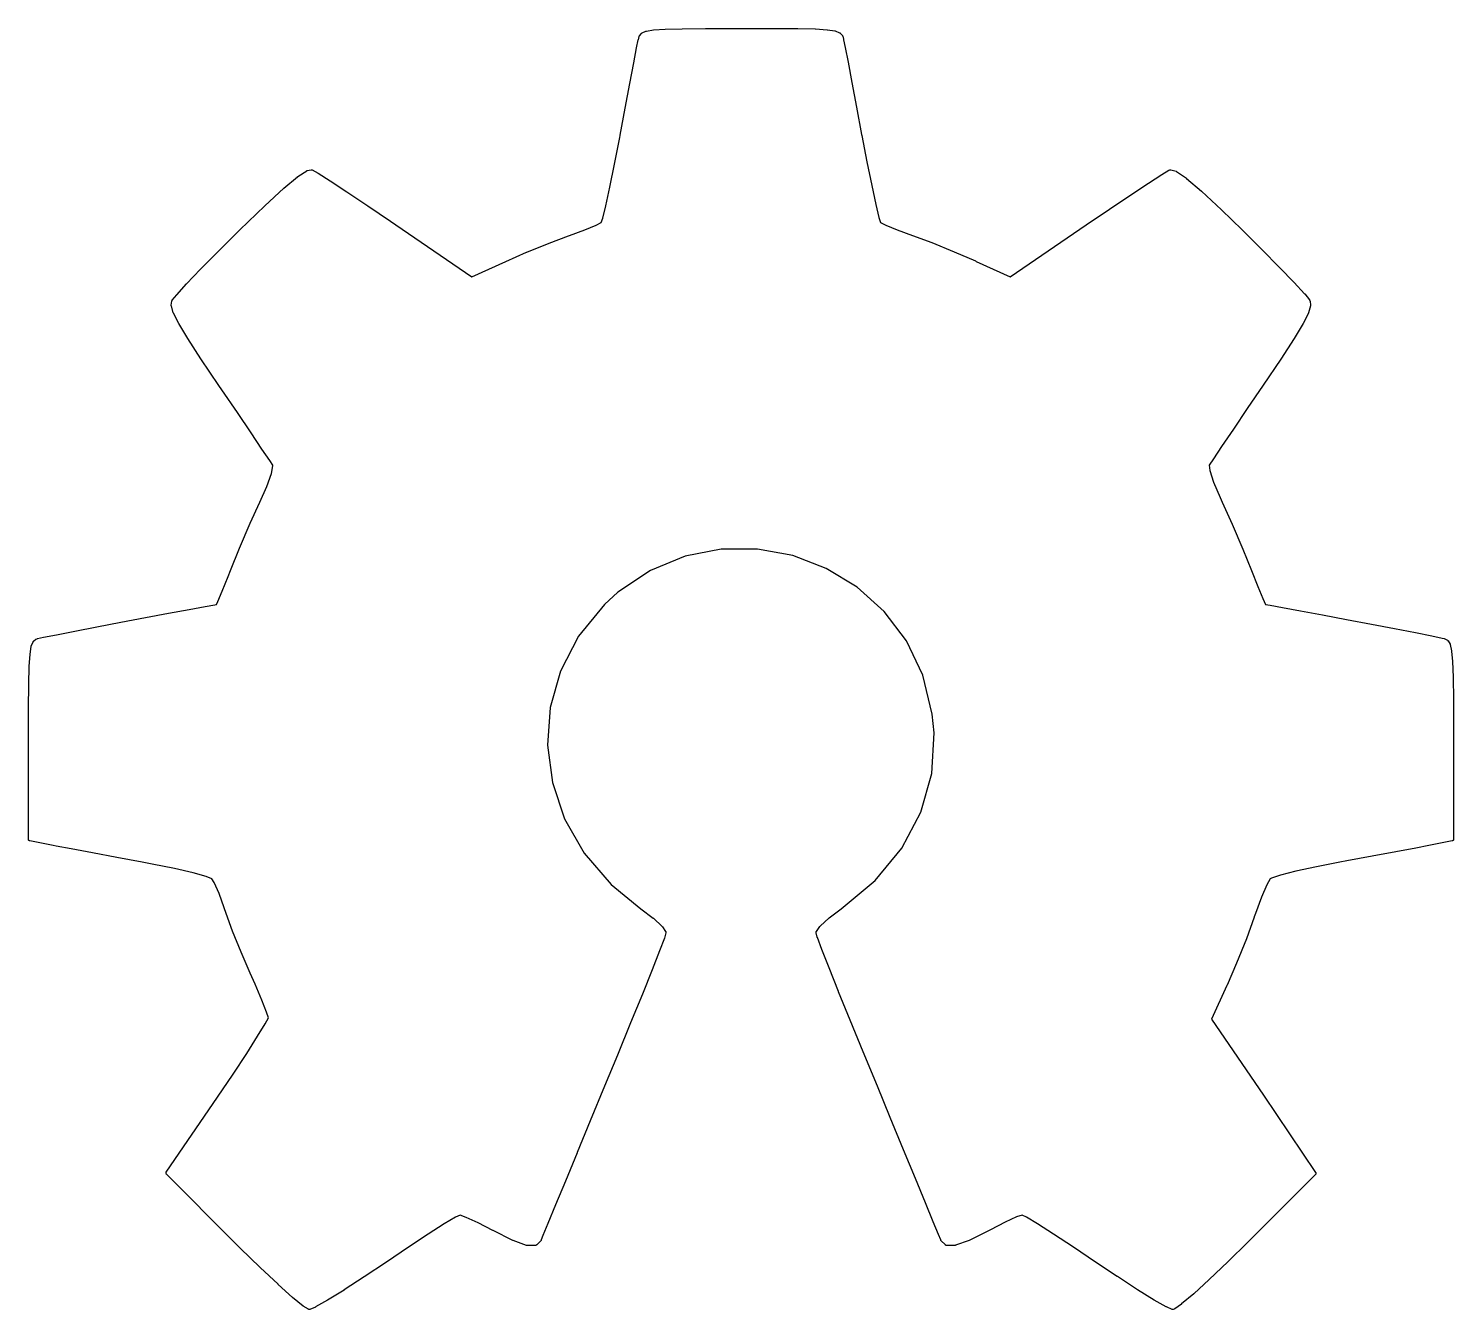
# Model space of a CAD drawing. Extents: x 122.7 to 185.3, y -119.4 to -70.3.
# Drawn here: x 162.548 to 167.144, y -96.873 to -92.741 of the extents above; entities that cross this region are included whole.
import ezdxf

# ---------------------------------------------------------------- set-up
doc = ezdxf.new("R2010")
doc.units = 0
doc.layers.add('BLACK', color=7, linetype='CONTINUOUS')

msp = doc.modelspace()

# ---------------------------------------------------------------- linework, layer by layer
at = {"layer": 'BLACK', "linetype": 'CONTINUOUS'}
for p, q in [((164.541, -92.7495), (164.564, -92.7456)), ((164.564, -92.7456), (164.601, -92.7431)), ((164.564, -92.7456), (164.564, -92.7456)), ((164.564, -92.7456), (164.564, -92.7456)), ((164.564, -92.7456), (164.564, -92.7456)), ((164.601, -92.7431), (164.656, -92.7419)), ((164.601, -92.7431), (164.601, -92.7431)), ((164.601, -92.7431), (164.601, -92.7431)), ((164.601, -92.7431), (164.601, -92.7431)), ((164.656, -92.7419), (164.732, -92.7414)), ((164.656, -92.7419), (164.656, -92.7419)), ((164.656, -92.7419), (164.656, -92.7419)), ((164.656, -92.7419), (164.656, -92.7419)), ((164.732, -92.7414), (164.833, -92.7413)), ((164.732, -92.7414), (164.732, -92.7414)), ((164.833, -92.7413), (164.846, -92.7413)), ((164.846, -92.7413), (164.95, -92.7413)), ((164.95, -92.7413), (164.95, -92.7413)), ((164.95, -92.7413), (165.028, -92.7418)), ((165.028, -92.7418), (165.029, -92.7418)), ((165.029, -92.7418), (165.029, -92.7418)), ((165.029, -92.7418), (165.085, -92.7429)), ((165.085, -92.7429), (165.085, -92.7429)), ((165.085, -92.7429), (165.086, -92.743)), ((165.086, -92.743), (165.086, -92.7429)), ((165.086, -92.7429), (165.124, -92.7452)), ((165.124, -92.7452), (165.124, -92.7452)), ((165.124, -92.7452), (165.125, -92.7453)), ((165.125, -92.7453), (165.125, -92.7453)), ((165.125, -92.7453), (165.149, -92.749)), ((164.509, -92.8033), (164.514, -92.7783)), ((164.514, -92.7782), (164.515, -92.7778)), ((164.514, -92.7783), (164.514, -92.7782)), ((164.514, -92.7782), (164.514, -92.7782)), ((164.514, -92.7782), (164.514, -92.7782)), ((164.515, -92.7775), (164.518, -92.7669)), ((164.515, -92.7776), (164.515, -92.7775)), ((164.515, -92.7777), (164.515, -92.7776)), ((164.515, -92.7778), (164.515, -92.7777)), ((164.518, -92.7656), (164.519, -92.7653)), ((164.518, -92.7659), (164.518, -92.7656)), ((164.518, -92.766), (164.518, -92.7659)), ((164.518, -92.7661), (164.518, -92.766)), ((164.518, -92.7665), (164.518, -92.7661)), ((164.518, -92.7668), (164.518, -92.7665)), ((164.518, -92.7669), (164.518, -92.7668)), ((164.519, -92.7653), (164.525, -92.7572)), ((164.525, -92.7565), (164.526, -92.7563)), ((164.525, -92.7567), (164.525, -92.7565)), ((164.525, -92.7568), (164.525, -92.7567)), ((164.525, -92.757), (164.525, -92.7568)), ((164.525, -92.7572), (164.525, -92.757)), ((164.525, -92.7572), (164.525, -92.7572)), ((164.526, -92.7558), (164.527, -92.7557)), ((164.526, -92.7559), (164.526, -92.7558)), ((164.526, -92.7561), (164.526, -92.7559)), ((164.526, -92.7562), (164.526, -92.7561)), ((164.526, -92.7563), (164.526, -92.7562)), ((164.527, -92.7557), (164.539, -92.7499)), ((164.539, -92.7499), (164.54, -92.7498)), ((164.539, -92.7499), (164.539, -92.7499)), ((164.54, -92.7497), (164.54, -92.7496)), ((164.54, -92.7496), (164.541, -92.7496)), ((164.54, -92.7498), (164.54, -92.7497)), ((164.54, -92.7498), (164.54, -92.7498)), ((164.541, -92.7496), (164.541, -92.7495)), ((165.149, -92.749), (165.149, -92.749)), ((165.149, -92.749), (165.149, -92.749)), ((165.149, -92.749), (165.149, -92.749)), ((165.149, -92.749), (165.15, -92.7491)), ((165.15, -92.7491), (165.15, -92.7493)), ((165.15, -92.7493), (165.15, -92.7493)), ((165.15, -92.7493), (165.15, -92.7493)), ((165.15, -92.7493), (165.164, -92.7549)), ((165.164, -92.7549), (165.164, -92.7549)), ((165.164, -92.7549), (165.164, -92.755)), ((165.164, -92.755), (165.165, -92.755)), ((165.165, -92.755), (165.165, -92.7552)), ((165.165, -92.7552), (165.165, -92.7554)), ((165.165, -92.7554), (165.165, -92.7555)), ((165.165, -92.7555), (165.165, -92.7556)), ((165.165, -92.7556), (165.166, -92.7558)), ((165.166, -92.7558), (165.166, -92.756)), ((165.166, -92.756), (165.166, -92.7561)), ((165.166, -92.7561), (165.166, -92.7562)), ((165.166, -92.7562), (165.173, -92.764)), ((165.173, -92.764), (165.173, -92.7641)), ((165.173, -92.7641), (165.173, -92.7645)), ((165.173, -92.7645), (165.173, -92.7649)), ((165.173, -92.7649), (165.173, -92.7649)), ((165.173, -92.7649), (165.173, -92.7649)), ((165.173, -92.7649), (165.173, -92.7653)), ((165.173, -92.7653), (165.174, -92.7658)), ((165.174, -92.7658), (165.174, -92.7658)), ((165.174, -92.7658), (165.174, -92.7658)), ((165.174, -92.7658), (165.174, -92.7658)), ((165.174, -92.7658), (165.177, -92.7761)), ((165.177, -92.7761), (165.177, -92.7762)), ((165.177, -92.7762), (165.177, -92.7763)), ((165.177, -92.7763), (165.177, -92.7764)), ((165.177, -92.7764), (165.177, -92.7778)), ((165.177, -92.7778), (165.177, -92.7778)), ((165.177, -92.7778), (165.177, -92.7779)), ((165.177, -92.7779), (165.177, -92.7779)), ((165.177, -92.7779), (165.182, -92.8021)), ((164.5, -92.8517), (164.509, -92.8034)), ((164.509, -92.8034), (164.509, -92.8033)), ((164.509, -92.8033), (164.509, -92.8033)), ((165.182, -92.8021), (165.182, -92.8021)), ((165.182, -92.8021), (165.192, -92.8497)), ((164.487, -92.9183), (164.5, -92.8517)), ((164.5, -92.8517), (164.5, -92.8517)), ((164.5, -92.8517), (164.5, -92.8517)), ((165.192, -92.8497), (165.192, -92.8498)), ((165.192, -92.8498), (165.204, -92.9158)), ((164.472, -92.998), (164.487, -92.9183)), ((164.487, -92.9183), (164.487, -92.9183)), ((165.204, -92.9158), (165.204, -92.9158)), ((165.204, -92.9158), (165.219, -92.9952)), ((164.456, -93.0859), (164.472, -92.9981)), ((164.472, -92.9981), (164.472, -92.998)), ((165.219, -92.9952), (165.219, -92.9952)), ((165.219, -92.9952), (165.219, -92.9952)), ((165.219, -92.9952), (165.235, -93.0829)), ((164.438, -93.1784), (164.455, -93.0931)), ((164.455, -93.0931), (164.456, -93.086)), ((164.455, -93.0931), (164.455, -93.0931)), ((164.456, -93.086), (164.456, -93.0859)), ((164.456, -93.0859), (164.456, -93.0859)), ((165.235, -93.0829), (165.235, -93.0829)), ((165.235, -93.0829), (165.236, -93.086)), ((165.236, -93.086), (165.252, -93.1718)), ((163.417, -93.2189), (163.446, -93.2001)), ((163.446, -93.1996), (163.447, -93.1995)), ((163.446, -93.1997), (163.446, -93.1996)), ((163.446, -93.1999), (163.446, -93.1997)), ((163.446, -93.1997), (163.446, -93.1997)), ((163.446, -93.2001), (163.446, -93.1999)), ((163.446, -93.2001), (163.446, -93.2001)), ((163.447, -93.1994), (163.46, -93.197)), ((163.447, -93.1995), (163.447, -93.1994)), ((163.447, -93.1994), (163.447, -93.1994)), ((163.447, -93.1994), (163.447, -93.1994)), ((163.46, -93.197), (163.46, -93.1969)), ((163.46, -93.1969), (163.461, -93.1969)), ((163.46, -93.197), (163.46, -93.197)), ((163.461, -93.1969), (163.461, -93.1969)), ((163.461, -93.1969), (163.461, -93.1969)), ((163.461, -93.1969), (163.461, -93.1969)), ((163.461, -93.1969), (163.462, -93.1969)), ((163.462, -93.1969), (163.462, -93.197)), ((163.462, -93.197), (163.462, -93.197)), ((163.462, -93.197), (163.462, -93.1971)), ((163.462, -93.1971), (163.463, -93.1971)), ((163.463, -93.1971), (163.463, -93.1972)), ((163.463, -93.1972), (163.463, -93.1973)), ((163.463, -93.1973), (163.463, -93.1974)), ((163.463, -93.1974), (163.463, -93.1975)), ((163.463, -93.1975), (163.482, -93.2081)), ((164.423, -93.2532), (164.438, -93.1784)), ((165.252, -93.1718), (165.268, -93.2477)), ((166.203, -93.2125), (166.226, -93.1986)), ((166.226, -93.1986), (166.227, -93.1985)), ((166.226, -93.1986), (166.226, -93.1986)), ((166.227, -93.1984), (166.229, -93.1974)), ((166.227, -93.1985), (166.227, -93.1984)), ((166.229, -93.1972), (166.229, -93.1971)), ((166.229, -93.1971), (166.23, -93.1971)), ((166.229, -93.1973), (166.229, -93.1972)), ((166.229, -93.1974), (166.229, -93.1973)), ((166.23, -93.197), (166.23, -93.1969)), ((166.23, -93.1969), (166.231, -93.1969)), ((166.23, -93.1971), (166.23, -93.197)), ((166.23, -93.197), (166.23, -93.197)), ((166.231, -93.1969), (166.231, -93.1969)), ((166.231, -93.1969), (166.231, -93.1969)), ((166.231, -93.1969), (166.231, -93.1969)), ((166.231, -93.1969), (166.232, -93.1969)), ((166.232, -93.1969), (166.232, -93.197)), ((166.232, -93.197), (166.232, -93.197)), ((166.232, -93.197), (166.232, -93.1971)), ((166.232, -93.1971), (166.249, -93.2017)), ((166.249, -93.2017), (166.249, -93.2017)), ((166.249, -93.2017), (166.25, -93.2018)), ((166.25, -93.2018), (166.25, -93.2019)), ((166.25, -93.2019), (166.25, -93.202)), ((166.25, -93.202), (166.25, -93.202)), ((166.25, -93.202), (166.251, -93.2022)), ((166.251, -93.2022), (166.251, -93.2024)), ((166.251, -93.2024), (166.283, -93.2246)), ((163.372, -93.2565), (163.416, -93.2193)), ((163.416, -93.2191), (163.417, -93.2189)), ((163.416, -93.2192), (163.416, -93.2191)), ((163.416, -93.2193), (163.416, -93.2192)), ((163.482, -93.2081), (163.482, -93.2082)), ((163.482, -93.2082), (163.482, -93.2082)), ((163.482, -93.2082), (163.482, -93.2083)), ((163.482, -93.2083), (163.521, -93.2327)), ((163.521, -93.2327), (163.521, -93.2327)), ((163.521, -93.2327), (163.521, -93.2327)), ((163.521, -93.2327), (163.521, -93.2327)), ((163.521, -93.2327), (163.575, -93.2684)), ((165.268, -93.2477), (165.281, -93.3089)), ((166.103, -93.2777), (166.16, -93.2399)), ((166.16, -93.2398), (166.203, -93.2126)), ((166.16, -93.2399), (166.16, -93.2398)), ((166.16, -93.2398), (166.16, -93.2398)), ((166.203, -93.2126), (166.203, -93.2125)), ((166.203, -93.2126), (166.203, -93.2126)), ((166.203, -93.2126), (166.203, -93.2126)), ((166.283, -93.2246), (166.283, -93.2246)), ((166.283, -93.2246), (166.283, -93.2247)), ((166.283, -93.2247), (166.283, -93.2249)), ((166.283, -93.2249), (166.331, -93.2656)), ((163.31, -93.3133), (163.371, -93.2567)), ((163.371, -93.2567), (163.372, -93.2566)), ((163.372, -93.2566), (163.372, -93.2565)), ((163.372, -93.2566), (163.372, -93.2566)), ((163.575, -93.2684), (163.575, -93.2685)), ((163.575, -93.2685), (163.575, -93.2685)), ((163.575, -93.2685), (163.642, -93.3128)), ((164.41, -93.3131), (164.423, -93.2532)), ((164.423, -93.2532), (164.423, -93.2532)), ((166.034, -93.3236), (166.103, -93.2777)), ((166.103, -93.2777), (166.103, -93.2777)), ((166.103, -93.2777), (166.103, -93.2777)), ((166.331, -93.2656), (166.331, -93.2657)), ((166.331, -93.2657), (166.331, -93.2657)), ((166.331, -93.2657), (166.331, -93.2658)), ((166.331, -93.2658), (166.396, -93.3262)), ((163.23, -93.3906), (163.31, -93.3134)), ((163.31, -93.3134), (163.31, -93.3133)), ((163.31, -93.3134), (163.31, -93.3134)), ((163.31, -93.3134), (163.31, -93.3134)), ((163.642, -93.3128), (163.642, -93.3128)), ((163.642, -93.3128), (163.642, -93.3128)), ((163.642, -93.3128), (163.716, -93.3632)), ((164.4, -93.3533), (164.41, -93.3131)), ((165.281, -93.3089), (165.291, -93.3509)), ((165.959, -93.375), (166.034, -93.3237)), ((166.034, -93.3237), (166.034, -93.3236)), ((166.034, -93.3236), (166.034, -93.3236)), ((166.396, -93.3262), (166.396, -93.3263)), ((166.396, -93.3263), (166.396, -93.3263)), ((166.396, -93.3263), (166.396, -93.3263)), ((166.396, -93.3263), (166.462, -93.3906)), ((163.223, -93.3977), (163.23, -93.3907)), ((163.23, -93.3907), (163.23, -93.3906)), ((163.23, -93.3906), (163.23, -93.3906)), ((163.716, -93.3632), (163.716, -93.3632)), ((163.716, -93.3632), (163.716, -93.3632)), ((163.716, -93.3632), (163.733, -93.375)), ((163.733, -93.375), (163.733, -93.375)), ((163.733, -93.375), (163.978, -93.5419)), ((164.342, -93.3908), (164.379, -93.3758)), ((164.379, -93.3758), (164.395, -93.3676)), ((164.395, -93.3676), (164.4, -93.3533)), ((165.291, -93.3509), (165.296, -93.3675)), ((165.296, -93.3675), (165.313, -93.3757)), ((165.313, -93.3757), (165.35, -93.3907)), ((165.35, -93.3907), (165.399, -93.4086)), ((165.714, -93.5419), (165.959, -93.375)), ((165.959, -93.375), (165.959, -93.375)), ((165.959, -93.375), (165.959, -93.375)), ((166.462, -93.3906), (166.462, -93.3907)), ((166.462, -93.3907), (166.462, -93.3907)), ((166.462, -93.3907), (166.526, -93.4541)), ((163.16, -93.4607), (163.223, -93.3977)), ((163.223, -93.3977), (163.223, -93.3977)), ((164.155, -93.463), (164.227, -93.4333)), ((164.227, -93.4333), (164.29, -93.4097)), ((164.227, -93.4333), (164.227, -93.4333)), ((164.227, -93.4333), (164.227, -93.4333)), ((164.227, -93.4333), (164.227, -93.4333)), ((164.29, -93.4096), (164.293, -93.4086)), ((164.29, -93.4097), (164.29, -93.4096)), ((164.29, -93.4096), (164.29, -93.4096)), ((164.29, -93.4096), (164.29, -93.4096)), ((164.293, -93.4086), (164.342, -93.3908)), ((164.293, -93.4086), (164.293, -93.4086)), ((165.399, -93.4086), (165.399, -93.4086)), ((165.399, -93.4086), (165.399, -93.4087)), ((165.399, -93.4087), (165.399, -93.4087)), ((165.399, -93.4087), (165.399, -93.4087)), ((165.399, -93.4087), (165.461, -93.4318)), ((165.461, -93.4318), (165.461, -93.4318)), ((165.461, -93.4318), (165.461, -93.4319)), ((165.461, -93.4319), (165.461, -93.4319)), ((165.461, -93.4319), (165.534, -93.4613)), ((163.103, -93.5177), (163.16, -93.4607)), ((163.16, -93.4607), (163.16, -93.4607)), ((163.16, -93.4607), (163.16, -93.4607)), ((164.087, -93.4925), (164.154, -93.463)), ((164.154, -93.463), (164.155, -93.463)), ((164.155, -93.463), (164.155, -93.463)), ((164.155, -93.463), (164.155, -93.463)), ((165.534, -93.4613), (165.534, -93.4614)), ((165.534, -93.4614), (165.534, -93.4614)), ((165.534, -93.4614), (165.534, -93.4614)), ((165.534, -93.4614), (165.602, -93.491)), ((166.526, -93.4541), (166.526, -93.4541)), ((166.526, -93.4541), (166.583, -93.5119)), ((163.058, -93.5654), (163.103, -93.5178)), ((163.103, -93.5178), (163.103, -93.5177)), ((163.103, -93.5178), (163.103, -93.5178)), ((163.978, -93.5419), (164.087, -93.4925)), ((164.087, -93.4925), (164.087, -93.4925)), ((164.087, -93.4925), (164.087, -93.4925)), ((164.087, -93.4925), (164.087, -93.4925)), ((165.602, -93.491), (165.602, -93.491)), ((165.602, -93.491), (165.602, -93.491)), ((165.602, -93.491), (165.602, -93.491)), ((165.602, -93.491), (165.605, -93.4925)), ((165.605, -93.4925), (165.605, -93.4925)), ((165.605, -93.4925), (165.605, -93.4925)), ((165.605, -93.4925), (165.714, -93.5419)), ((166.583, -93.5119), (166.583, -93.512)), ((166.583, -93.512), (166.583, -93.512)), ((166.583, -93.512), (166.63, -93.5607)), ((163.026, -93.5999), (163.058, -93.5654)), ((163.058, -93.5654), (163.058, -93.5654)), ((163.058, -93.5654), (163.058, -93.5654)), ((163.058, -93.5654), (163.058, -93.5654)), ((166.63, -93.5607), (166.63, -93.5608)), ((166.63, -93.5608), (166.63, -93.5608)), ((166.63, -93.5608), (166.63, -93.5608)), ((166.63, -93.5608), (166.663, -93.5968)), ((163.01, -93.6195), (163.011, -93.6192)), ((163.01, -93.6197), (163.01, -93.6195)), ((163.01, -93.6198), (163.01, -93.6197)), ((163.01, -93.6201), (163.01, -93.6198)), ((163.01, -93.6205), (163.01, -93.6201)), ((163.01, -93.6206), (163.01, -93.6205)), ((163.011, -93.618), (163.026, -93.6002)), ((163.011, -93.6183), (163.011, -93.618)), ((163.011, -93.6186), (163.011, -93.6183)), ((163.011, -93.6187), (163.011, -93.6186)), ((163.011, -93.6188), (163.011, -93.6187)), ((163.011, -93.6187), (163.011, -93.6187)), ((163.011, -93.6187), (163.011, -93.6187)), ((163.011, -93.6189), (163.011, -93.6188)), ((163.011, -93.6192), (163.011, -93.6189)), ((163.026, -93.6), (163.026, -93.5999)), ((163.026, -93.6001), (163.026, -93.6)), ((163.026, -93.6002), (163.026, -93.6001)), ((166.663, -93.5968), (166.663, -93.5969)), ((166.663, -93.5969), (166.663, -93.5969)), ((166.663, -93.5969), (166.664, -93.597)), ((166.664, -93.597), (166.68, -93.6168)), ((166.68, -93.6168), (166.68, -93.6168)), ((166.68, -93.6168), (166.68, -93.6171)), ((166.68, -93.6171), (166.68, -93.6174)), ((166.68, -93.6174), (166.681, -93.6184)), ((166.681, -93.6184), (166.681, -93.6185)), ((166.681, -93.6185), (166.681, -93.6194)), ((166.681, -93.6194), (166.682, -93.6203)), ((166.682, -93.6203), (166.682, -93.6203)), ((166.682, -93.6203), (166.682, -93.6203)), ((166.682, -93.6203), (166.683, -93.6339)), ((163.008, -93.6341), (163.01, -93.6206)), ((163.008, -93.6342), (163.008, -93.6341)), ((163.008, -93.6343), (163.008, -93.6342)), ((163.008, -93.6347), (163.008, -93.6343)), ((163.008, -93.6351), (163.008, -93.6347)), ((163.008, -93.6352), (163.008, -93.6351)), ((163.008, -93.6357), (163.008, -93.6352)), ((163.008, -93.6352), (163.008, -93.6352)), ((163.009, -93.6361), (163.008, -93.6357)), ((163.009, -93.6362), (163.009, -93.6361)), ((163.009, -93.6361), (163.009, -93.6361)), ((163.009, -93.6363), (163.009, -93.6362)), ((163.015, -93.6583), (163.009, -93.6363)), ((163.015, -93.6586), (163.015, -93.6583)), ((163.016, -93.659), (163.015, -93.6586)), ((163.016, -93.6591), (163.016, -93.659)), ((163.033, -93.6926), (163.016, -93.6591)), ((166.676, -93.659), (166.659, -93.6927)), ((166.683, -93.636), (166.676, -93.6582)), ((166.676, -93.6582), (166.676, -93.6583)), ((166.676, -93.6583), (166.676, -93.6586)), ((166.676, -93.6586), (166.676, -93.659)), ((166.683, -93.6339), (166.683, -93.634)), ((166.683, -93.634), (166.683, -93.634)), ((166.683, -93.634), (166.683, -93.6341)), ((166.683, -93.6341), (166.683, -93.6345)), ((166.683, -93.6345), (166.683, -93.635)), ((166.683, -93.635), (166.683, -93.635)), ((166.683, -93.635), (166.683, -93.6351)), ((166.683, -93.6351), (166.683, -93.6355)), ((166.683, -93.6355), (166.683, -93.6359)), ((166.683, -93.6359), (166.683, -93.636)), ((166.683, -93.636), (166.683, -93.636)), ((163.033, -93.6927), (163.033, -93.6926)), ((163.033, -93.6928), (163.033, -93.6927)), ((163.033, -93.6929), (163.033, -93.6928)), ((163.062, -93.7408), (163.033, -93.6929)), ((166.659, -93.6931), (166.63, -93.7414)), ((166.659, -93.6927), (166.659, -93.6928)), ((166.659, -93.6928), (166.659, -93.6929)), ((166.659, -93.6929), (166.659, -93.6931)), ((163.062, -93.7409), (163.062, -93.7408)), ((163.062, -93.741), (163.062, -93.7409)), ((163.062, -93.7409), (163.062, -93.7409)), ((163.104, -93.8064), (163.062, -93.741)), ((166.63, -93.7415), (166.587, -93.8074)), ((166.63, -93.7414), (166.63, -93.7414)), ((166.63, -93.7414), (166.63, -93.7415)), ((166.63, -93.7415), (166.63, -93.7415)), ((163.104, -93.8065), (163.104, -93.8064)), ((163.104, -93.8064), (163.104, -93.8064)), ((163.162, -93.8924), (163.104, -93.8065)), ((166.587, -93.8075), (166.53, -93.8923)), ((166.587, -93.8074), (166.587, -93.8075)), ((166.587, -93.8075), (166.587, -93.8075)), ((166.587, -93.8075), (166.587, -93.8075)), ((163.162, -93.8925), (163.162, -93.8924)), ((163.172, -93.9069), (163.162, -93.8925)), ((166.53, -93.8923), (166.479, -93.967)), ((166.53, -93.8923), (166.53, -93.8923)), ((166.53, -93.8923), (166.53, -93.8923)), ((163.172, -93.907), (163.172, -93.9069)), ((163.172, -93.9069), (163.172, -93.9069)), ((163.222, -93.9804), (163.172, -93.907)), ((163.266, -94.0454), (163.222, -93.9804)), ((163.222, -93.9804), (163.222, -93.9804)), ((163.222, -93.9804), (163.222, -93.9804)), ((166.479, -93.967), (166.434, -94.0339)), ((166.434, -94.0339), (166.396, -94.0893)), ((166.434, -94.0339), (166.434, -94.0339)), ((163.266, -94.0455), (163.266, -94.0454)), ((163.266, -94.0454), (163.266, -94.0454)), ((163.301, -94.0982), (163.266, -94.0455)), ((163.326, -94.1346), (163.301, -94.0982)), ((166.396, -94.0893), (166.37, -94.1292)), ((163.326, -94.1347), (163.326, -94.1346)), ((163.336, -94.1503), (163.326, -94.1347)), ((163.332, -94.1765), (163.336, -94.1519)), ((163.336, -94.1519), (163.336, -94.1503)), ((166.37, -94.1292), (166.356, -94.1496)), ((166.356, -94.1496), (166.358, -94.167)), ((166.358, -94.167), (166.37, -94.2045)), ((163.317, -94.2183), (163.332, -94.1765)), ((166.37, -94.2045), (166.391, -94.2539)), ((163.294, -94.2696), (163.317, -94.2183)), ((166.391, -94.2539), (166.398, -94.2696)), ((163.263, -94.3371), (163.294, -94.2696)), ((163.294, -94.2696), (163.294, -94.2696)), ((166.398, -94.2696), (166.398, -94.2697)), ((166.398, -94.2697), (166.398, -94.2697)), ((166.398, -94.2697), (166.43, -94.3402)), ((163.228, -94.4172), (163.263, -94.3372)), ((163.263, -94.3372), (163.263, -94.3371)), ((163.263, -94.3371), (163.263, -94.3371)), ((163.263, -94.3371), (163.263, -94.3371)), ((166.43, -94.3402), (166.43, -94.3403)), ((166.43, -94.3403), (166.43, -94.3403)), ((166.43, -94.3403), (166.43, -94.3403)), ((166.43, -94.3403), (166.465, -94.4204)), ((163.199, -94.4898), (163.228, -94.4173)), ((163.228, -94.4173), (163.228, -94.4172)), ((163.228, -94.4172), (163.228, -94.4172)), ((163.228, -94.4173), (163.228, -94.4173)), ((164.666, -94.4431), (164.554, -94.4891)), ((164.782, -94.4206), (164.666, -94.4431)), ((164.899, -94.4204), (164.782, -94.4206)), ((165.013, -94.4415), (164.899, -94.4204)), ((165.121, -94.4828), (165.013, -94.4415)), ((166.465, -94.4204), (166.465, -94.4204)), ((166.465, -94.4204), (166.465, -94.4205)), ((166.465, -94.4205), (166.465, -94.4205)), ((166.465, -94.4205), (166.493, -94.4898)), ((163.192, -94.5085), (163.199, -94.4898)), ((163.199, -94.4898), (163.199, -94.4898)), ((163.199, -94.4898), (163.199, -94.4898)), ((164.554, -94.4891), (164.449, -94.5597)), ((165.221, -94.5431), (165.121, -94.4828)), ((166.493, -94.4898), (166.493, -94.4898)), ((166.493, -94.4898), (166.493, -94.4898)), ((166.493, -94.4898), (166.513, -94.5412)), ((163.173, -94.5563), (163.192, -94.5085)), ((163.159, -94.5895), (163.173, -94.5563)), ((164.449, -94.5597), (164.406, -94.5994)), ((165.308, -94.6214), (165.221, -94.5431)), ((166.513, -94.5412), (166.529, -94.5801)), ((166.529, -94.5801), (166.538, -94.5995)), ((162.925, -94.6413), (163, -94.6272)), ((163, -94.6271), (163.066, -94.6149)), ((163, -94.6272), (163, -94.6271)), ((163, -94.6271), (163, -94.6271)), ((163.066, -94.6149), (163.118, -94.6055)), ((163.066, -94.6149), (163.066, -94.6149)), ((163.066, -94.6149), (163.066, -94.6149)), ((163.118, -94.6055), (163.149, -94.6001)), ((163.118, -94.6055), (163.118, -94.6055)), ((163.118, -94.6055), (163.118, -94.6055)), ((163.149, -94.6001), (163.154, -94.5995)), ((163.149, -94.6001), (163.149, -94.6001)), ((163.149, -94.6001), (163.149, -94.6001)), ((163.149, -94.6001), (163.149, -94.6001)), ((163.154, -94.5995), (163.159, -94.5895)), ((164.406, -94.5994), (164.322, -94.7019)), ((165.38, -94.7165), (165.308, -94.6214)), ((166.538, -94.5995), (166.553, -94.6018)), ((166.553, -94.6018), (166.553, -94.6018)), ((166.553, -94.6018), (166.553, -94.6018)), ((166.553, -94.6018), (166.553, -94.6018)), ((166.553, -94.6018), (166.593, -94.6089)), ((166.593, -94.6089), (166.593, -94.6089)), ((166.593, -94.6089), (166.593, -94.6089)), ((166.593, -94.6089), (166.593, -94.6089)), ((166.593, -94.6089), (166.593, -94.609)), ((166.593, -94.609), (166.593, -94.609)), ((166.593, -94.609), (166.651, -94.6196)), ((166.651, -94.6196), (166.651, -94.6196)), ((166.651, -94.6196), (166.722, -94.6328)), ((162.697, -94.685), (162.768, -94.6713)), ((162.768, -94.6713), (162.846, -94.6564)), ((162.768, -94.6713), (162.768, -94.6713)), ((162.768, -94.6713), (162.768, -94.6713)), ((162.846, -94.6564), (162.925, -94.6413)), ((162.846, -94.6564), (162.846, -94.6564)), ((162.846, -94.6564), (162.846, -94.6564)), ((162.925, -94.6413), (162.925, -94.6413)), ((162.925, -94.6413), (162.925, -94.6413)), ((166.722, -94.6328), (166.722, -94.6328)), ((166.722, -94.6328), (166.722, -94.6328)), ((166.722, -94.6328), (166.799, -94.6474)), ((166.799, -94.6474), (166.799, -94.6474)), ((166.799, -94.6474), (166.799, -94.6474)), ((166.799, -94.6474), (166.879, -94.6625)), ((166.879, -94.6625), (166.879, -94.6625)), ((166.879, -94.6625), (166.879, -94.6626)), ((166.879, -94.6626), (166.954, -94.6771)), ((166.954, -94.6771), (166.954, -94.6771)), ((166.954, -94.6771), (166.954, -94.6771)), ((166.954, -94.6771), (167.021, -94.6901)), ((162.557, -94.7335), (162.563, -94.7199)), ((162.563, -94.7188), (162.564, -94.7187)), ((162.563, -94.719), (162.563, -94.7188)), ((162.563, -94.7192), (162.563, -94.719)), ((162.563, -94.7195), (162.563, -94.7192)), ((162.563, -94.7197), (162.563, -94.7195)), ((162.563, -94.7198), (162.563, -94.7197)), ((162.563, -94.7199), (162.563, -94.7198)), ((162.564, -94.718), (162.572, -94.7116)), ((162.564, -94.7181), (162.564, -94.718)), ((162.564, -94.7182), (162.564, -94.7181)), ((162.564, -94.7185), (162.564, -94.7182)), ((162.564, -94.7187), (162.564, -94.7185)), ((162.572, -94.7112), (162.573, -94.7111)), ((162.572, -94.7113), (162.572, -94.7112)), ((162.572, -94.7115), (162.572, -94.7113)), ((162.572, -94.7116), (162.572, -94.7115)), ((162.573, -94.7107), (162.576, -94.7095)), ((162.573, -94.7109), (162.573, -94.7107)), ((162.573, -94.711), (162.573, -94.7109)), ((162.573, -94.7111), (162.573, -94.711)), ((162.576, -94.7095), (162.577, -94.7094)), ((162.576, -94.7095), (162.576, -94.7095)), ((162.577, -94.7093), (162.596, -94.7051)), ((162.577, -94.7094), (162.577, -94.7093)), ((162.596, -94.7051), (162.638, -94.6967)), ((162.596, -94.7051), (162.596, -94.7051)), ((162.596, -94.7051), (162.596, -94.7051)), ((162.596, -94.7051), (162.596, -94.7051)), ((162.638, -94.6966), (162.697, -94.6851)), ((162.638, -94.6967), (162.638, -94.6966)), ((162.638, -94.6966), (162.638, -94.6966)), ((162.697, -94.6851), (162.697, -94.685)), ((162.697, -94.685), (162.697, -94.685)), ((162.697, -94.685), (162.697, -94.685)), ((162.697, -94.6851), (162.697, -94.6851)), ((162.697, -94.6851), (162.697, -94.6851)), ((164.322, -94.7019), (164.264, -94.8138)), ((165.432, -94.8275), (165.38, -94.7165)), ((167.021, -94.6901), (167.021, -94.6901)), ((167.021, -94.6901), (167.021, -94.6901)), ((167.021, -94.6901), (167.074, -94.7005)), ((167.074, -94.7005), (167.074, -94.7006)), ((167.074, -94.7006), (167.074, -94.7006)), ((167.074, -94.7006), (167.107, -94.7074)), ((167.107, -94.7074), (167.107, -94.7074)), ((167.107, -94.7074), (167.107, -94.7074)), ((167.107, -94.7074), (167.107, -94.7074)), ((167.107, -94.7074), (167.115, -94.7093)), ((167.115, -94.7093), (167.115, -94.7094)), ((167.115, -94.7094), (167.115, -94.7094)), ((167.115, -94.7094), (167.115, -94.7095)), ((167.115, -94.7095), (167.116, -94.7096)), ((167.116, -94.7096), (167.116, -94.7097)), ((167.116, -94.7097), (167.116, -94.7098)), ((167.116, -94.7098), (167.116, -94.7099)), ((167.116, -94.7099), (167.125, -94.7146)), ((167.125, -94.7146), (167.125, -94.7147)), ((167.125, -94.7147), (167.125, -94.7148)), ((167.125, -94.7148), (167.125, -94.715)), ((167.125, -94.715), (167.125, -94.7151)), ((167.125, -94.7151), (167.126, -94.7152)), ((167.126, -94.7152), (167.126, -94.7155)), ((167.126, -94.7155), (167.126, -94.7156)), ((167.126, -94.7156), (167.126, -94.7158)), ((167.126, -94.7158), (167.126, -94.7159)), ((167.126, -94.7159), (167.126, -94.7162)), ((167.126, -94.7162), (167.127, -94.7164)), ((167.127, -94.7164), (167.133, -94.7272)), ((162.55, -94.7987), (162.553, -94.7597)), ((162.553, -94.7592), (162.557, -94.7347)), ((162.553, -94.7594), (162.553, -94.7592)), ((162.553, -94.7596), (162.553, -94.7594)), ((162.553, -94.7597), (162.553, -94.7596)), ((162.557, -94.7336), (162.557, -94.7335)), ((162.557, -94.7337), (162.557, -94.7336)), ((162.557, -94.7341), (162.557, -94.7337)), ((162.557, -94.7345), (162.557, -94.7341)), ((162.557, -94.7346), (162.557, -94.7345)), ((162.557, -94.7345), (162.557, -94.7345)), ((162.557, -94.7347), (162.557, -94.7346)), ((167.133, -94.7272), (167.133, -94.7273)), ((167.133, -94.7273), (167.133, -94.7275)), ((167.133, -94.7275), (167.133, -94.7277)), ((167.133, -94.7277), (167.133, -94.7279)), ((167.133, -94.7279), (167.133, -94.7281)), ((167.133, -94.7281), (167.133, -94.7284)), ((167.133, -94.7284), (167.133, -94.7286)), ((167.133, -94.7286), (167.138, -94.749)), ((167.138, -94.749), (167.138, -94.7491)), ((167.138, -94.7491), (167.138, -94.7494)), ((167.138, -94.7494), (167.138, -94.7496)), ((167.138, -94.7496), (167.141, -94.7833)), ((162.549, -94.8561), (162.55, -94.7989)), ((162.55, -94.7988), (162.55, -94.7987)), ((162.55, -94.7989), (162.55, -94.7988)), ((162.55, -94.7988), (162.55, -94.7988)), ((164.264, -94.8138), (164.231, -94.9319)), ((167.141, -94.7833), (167.141, -94.7834)), ((167.141, -94.7834), (167.141, -94.7835)), ((167.141, -94.7835), (167.141, -94.7835)), ((167.141, -94.7835), (167.143, -94.8341)), ((162.548, -94.9351), (162.549, -94.8562)), ((162.549, -94.8562), (162.549, -94.8561)), ((162.549, -94.8561), (162.549, -94.8561)), ((162.549, -94.8561), (162.549, -94.8561)), ((165.463, -94.9533), (165.432, -94.8275)), ((167.143, -94.8341), (167.143, -94.8341)), ((167.143, -94.8341), (167.143, -94.8342)), ((167.143, -94.8342), (167.143, -94.8342)), ((167.143, -94.8342), (167.144, -94.9052)), ((167.144, -94.9052), (167.144, -94.9053)), ((167.144, -94.9053), (167.144, -95.0005)), ((162.548, -95.0394), (162.548, -94.9351)), ((162.548, -94.9351), (162.548, -94.9351)), ((164.231, -94.9319), (164.222, -95.0529)), ((165.469, -95.0136), (165.463, -94.9533)), ((162.548, -95.3568), (162.548, -95.0394)), ((165.461, -95.1449), (165.469, -95.0136)), ((167.144, -95.0005), (167.144, -95.0005)), ((167.144, -95.0005), (167.144, -95.0395)), ((167.144, -95.0395), (167.144, -95.3569)), ((164.222, -95.0529), (164.238, -95.1738)), ((164.238, -95.1738), (164.277, -95.2911)), ((165.426, -95.2694), (165.461, -95.1449)), ((165.365, -95.385), (165.426, -95.2694)), ((164.277, -95.2911), (164.34, -95.4016)), ((162.548, -95.3573), (162.548, -95.3568)), ((162.548, -95.3577), (162.548, -95.3573)), ((162.548, -95.3578), (162.548, -95.3577)), ((162.548, -95.3582), (162.548, -95.3578)), ((162.548, -95.3578), (162.548, -95.3578)), ((162.548, -95.3587), (162.548, -95.3582)), ((162.548, -95.3592), (162.548, -95.3587)), ((162.548, -95.3587), (162.548, -95.3587)), ((162.548, -95.3587), (162.548, -95.3587)), ((162.549, -95.3595), (162.548, -95.3592)), ((162.549, -95.3596), (162.549, -95.3595)), ((162.549, -95.3595), (162.549, -95.3595)), ((162.549, -95.36), (162.549, -95.3596)), ((162.549, -95.3603), (162.549, -95.36)), ((162.549, -95.3606), (162.549, -95.3603)), ((162.549, -95.3603), (162.549, -95.3603)), ((162.549, -95.3603), (162.549, -95.3603)), ((162.55, -95.3609), (162.549, -95.3606)), ((162.55, -95.3611), (162.55, -95.3609)), ((162.55, -95.3609), (162.55, -95.3609)), ((162.55, -95.3609), (162.55, -95.3609)), ((162.551, -95.3614), (162.55, -95.3611)), ((162.551, -95.3615), (162.551, -95.3614)), ((162.551, -95.3614), (162.551, -95.3614)), ((162.551, -95.3614), (162.551, -95.3614)), ((162.552, -95.3617), (162.551, -95.3615)), ((162.628, -95.3767), (162.552, -95.3617)), ((162.552, -95.3617), (162.552, -95.3617)), ((167.14, -95.3617), (167.064, -95.3767)), ((167.141, -95.3616), (167.14, -95.3617)), ((167.142, -95.3612), (167.141, -95.3614)), ((167.141, -95.3614), (167.141, -95.3614)), ((167.141, -95.3614), (167.141, -95.3614)), ((167.141, -95.3614), (167.141, -95.3616)), ((167.143, -95.3604), (167.142, -95.3606)), ((167.142, -95.3606), (167.142, -95.361)), ((167.142, -95.361), (167.142, -95.361)), ((167.142, -95.361), (167.142, -95.361)), ((167.142, -95.361), (167.142, -95.3612)), ((167.144, -95.3593), (167.143, -95.3596)), ((167.143, -95.3596), (167.143, -95.3596)), ((167.143, -95.3596), (167.143, -95.3596)), ((167.143, -95.3596), (167.143, -95.36)), ((167.143, -95.36), (167.143, -95.3603)), ((167.143, -95.3603), (167.143, -95.3604)), ((167.143, -95.3604), (167.143, -95.3604)), ((167.144, -95.3569), (167.144, -95.3574)), ((167.144, -95.3574), (167.144, -95.3578)), ((167.144, -95.3578), (167.144, -95.3578)), ((167.144, -95.3578), (167.144, -95.3578)), ((167.144, -95.3578), (167.144, -95.3584)), ((167.144, -95.3584), (167.144, -95.3587)), ((167.144, -95.3587), (167.144, -95.3588)), ((167.144, -95.3588), (167.144, -95.3588)), ((167.144, -95.3588), (167.144, -95.3593)), ((162.637, -95.3785), (162.628, -95.3767)), ((162.628, -95.3767), (162.628, -95.3767)), ((162.628, -95.3767), (162.628, -95.3767)), ((162.637, -95.3786), (162.637, -95.3785)), ((162.637, -95.3785), (162.637, -95.3785)), ((162.686, -95.3879), (162.637, -95.3786)), ((162.754, -95.4006), (162.686, -95.3879)), ((162.686, -95.3879), (162.686, -95.3879)), ((162.686, -95.3879), (162.686, -95.3879)), ((162.833, -95.4152), (162.754, -95.4006)), ((162.754, -95.4006), (162.754, -95.4006)), ((162.754, -95.4006), (162.754, -95.4006)), ((164.34, -95.4016), (164.427, -95.5021)), ((165.279, -95.4895), (165.365, -95.385)), ((166.882, -95.411), (166.8, -95.4261)), ((166.958, -95.3968), (166.882, -95.411)), ((166.882, -95.411), (166.882, -95.411)), ((167.022, -95.3849), (166.958, -95.3968)), ((166.958, -95.3968), (166.958, -95.3968)), ((166.958, -95.3968), (166.958, -95.3968)), ((167.064, -95.3768), (167.022, -95.3849)), ((167.022, -95.3849), (167.022, -95.3849)), ((167.064, -95.3767), (167.064, -95.3768)), ((167.064, -95.3768), (167.064, -95.3768)), ((162.915, -95.4303), (162.833, -95.4152)), ((162.833, -95.4152), (162.833, -95.4152)), ((162.833, -95.4152), (162.833, -95.4152)), ((162.947, -95.4363), (162.915, -95.4303)), ((162.915, -95.4303), (162.915, -95.4303)), ((163.019, -95.4511), (162.947, -95.4363)), ((163.079, -95.465), (163.019, -95.4511)), ((166.702, -95.4449), (166.636, -95.4594)), ((166.777, -95.4303), (166.702, -95.4449)), ((166.8, -95.4261), (166.777, -95.4303)), ((166.777, -95.4303), (166.777, -95.4303)), ((166.8, -95.4261), (166.8, -95.4261)), ((166.8, -95.4261), (166.8, -95.4261)), ((163.121, -95.4767), (163.079, -95.465)), ((163.139, -95.4843), (163.121, -95.4767)), ((163.147, -95.4963), (163.139, -95.4843)), ((163.163, -95.5318), (163.147, -95.4963)), ((164.427, -95.5021), (164.523, -95.581)), ((165.169, -95.581), (165.279, -95.4895)), ((166.542, -95.5035), (166.525, -95.5438)), ((166.553, -95.4839), (166.542, -95.5035)), ((166.557, -95.4819), (166.553, -95.4839)), ((166.586, -95.4722), (166.557, -95.4819)), ((166.636, -95.4594), (166.586, -95.4722)), ((163.179, -95.5781), (163.163, -95.5318)), ((166.525, -95.5438), (166.505, -95.596)), ((163.185, -95.5956), (163.179, -95.5781)), ((163.185, -95.5957), (163.185, -95.5956)), ((163.185, -95.5958), (163.185, -95.5957)), ((163.185, -95.5957), (163.185, -95.5957)), ((163.206, -95.6531), (163.185, -95.5958)), ((164.523, -95.581), (164.563, -95.6112)), ((165.13, -95.6099), (165.169, -95.581)), ((166.505, -95.596), (166.501, -95.6072)), ((164.563, -95.6112), (164.563, -95.6112)), ((164.563, -95.6112), (164.564, -95.6113)), ((164.564, -95.6113), (164.564, -95.6115)), ((164.564, -95.6115), (164.592, -95.6375)), ((164.592, -95.6375), (164.592, -95.6376)), ((164.592, -95.6376), (164.592, -95.6376)), ((164.592, -95.6376), (164.593, -95.6377)), ((164.593, -95.6377), (164.593, -95.638)), ((164.593, -95.638), (164.593, -95.6383)), ((164.593, -95.6383), (164.593, -95.6384)), ((164.593, -95.6384), (164.593, -95.6385)), ((164.593, -95.6385), (164.603, -95.6541)), ((165.089, -95.654), (165.1, -95.6375)), ((165.1, -95.6367), (165.1, -95.6366)), ((165.1, -95.6366), (165.101, -95.6366)), ((165.1, -95.637), (165.1, -95.6367)), ((165.1, -95.6373), (165.1, -95.637)), ((165.1, -95.6374), (165.1, -95.6373)), ((165.1, -95.6375), (165.1, -95.6374)), ((165.1, -95.6374), (165.1, -95.6374)), ((165.101, -95.6366), (165.13, -95.6102)), ((165.13, -95.6101), (165.13, -95.6099)), ((165.13, -95.6102), (165.13, -95.6101)), ((165.13, -95.6102), (165.13, -95.6102)), ((166.501, -95.6073), (166.476, -95.6772)), ((166.501, -95.6072), (166.501, -95.6073)), ((166.501, -95.6073), (166.501, -95.6073)), ((166.501, -95.6073), (166.501, -95.6073)), ((163.206, -95.6532), (163.206, -95.6531)), ((163.206, -95.6531), (163.206, -95.6531)), ((163.234, -95.7211), (163.206, -95.6532)), ((163.206, -95.6532), (163.206, -95.6532)), ((164.599, -95.6756), (164.583, -95.7163)), ((164.604, -95.6583), (164.599, -95.6753)), ((164.599, -95.6753), (164.599, -95.6754)), ((164.599, -95.6754), (164.599, -95.6755)), ((164.599, -95.6755), (164.599, -95.6756)), ((164.603, -95.6541), (164.603, -95.6541)), ((164.603, -95.6541), (164.604, -95.6543)), ((164.604, -95.6543), (164.604, -95.6545)), ((164.604, -95.6545), (164.604, -95.6548)), ((164.604, -95.6548), (164.604, -95.655)), ((164.604, -95.655), (164.604, -95.6552)), ((164.604, -95.6552), (164.604, -95.6554)), ((164.604, -95.6554), (164.604, -95.6557)), ((164.604, -95.6557), (164.604, -95.6559)), ((164.604, -95.6559), (164.604, -95.6562)), ((164.604, -95.6562), (164.604, -95.6564)), ((164.604, -95.6564), (164.604, -95.6567)), ((164.604, -95.6567), (164.604, -95.6569)), ((164.604, -95.6569), (164.604, -95.6571)), ((164.604, -95.6571), (164.604, -95.6574)), ((164.604, -95.6574), (164.604, -95.6576)), ((164.604, -95.6576), (164.604, -95.6579)), ((164.604, -95.6579), (164.604, -95.6581)), ((164.604, -95.6581), (164.604, -95.6583)), ((165.088, -95.6542), (165.089, -95.654)), ((165.088, -95.6544), (165.088, -95.6542)), ((165.088, -95.6546), (165.088, -95.6544)), ((165.088, -95.6549), (165.088, -95.6546)), ((165.088, -95.6551), (165.088, -95.6549)), ((165.088, -95.6553), (165.088, -95.6551)), ((165.088, -95.6556), (165.088, -95.6553)), ((165.088, -95.6558), (165.088, -95.6556)), ((165.088, -95.656), (165.088, -95.6558)), ((165.088, -95.6563), (165.088, -95.656)), ((165.088, -95.6565), (165.088, -95.6563)), ((165.088, -95.6568), (165.088, -95.6565)), ((165.088, -95.657), (165.088, -95.6568)), ((165.088, -95.6572), (165.088, -95.657)), ((165.088, -95.6575), (165.088, -95.6572)), ((165.088, -95.6577), (165.088, -95.6575)), ((165.088, -95.658), (165.088, -95.6577)), ((165.088, -95.6582), (165.088, -95.658)), ((165.088, -95.6583), (165.088, -95.6582)), ((165.092, -95.6727), (165.088, -95.6583)), ((165.092, -95.6728), (165.092, -95.6727)), ((165.092, -95.6729), (165.092, -95.6728)), ((165.093, -95.673), (165.092, -95.6729)), ((165.107, -95.7116), (165.093, -95.673)), ((166.476, -95.6774), (166.444, -95.7563)), ((166.476, -95.6772), (166.476, -95.6773)), ((166.476, -95.6773), (166.476, -95.6773)), ((166.476, -95.6773), (166.476, -95.6774)), ((163.234, -95.7212), (163.234, -95.7211)), ((163.234, -95.7211), (163.234, -95.7211)), ((163.234, -95.7211), (163.234, -95.7211)), ((163.263, -95.7883), (163.234, -95.7212)), ((164.583, -95.7163), (164.559, -95.7775)), ((164.583, -95.7163), (164.583, -95.7163)), ((164.583, -95.7163), (164.583, -95.7163)), ((165.13, -95.771), (165.107, -95.7116)), ((165.107, -95.7116), (165.107, -95.7116)), ((165.107, -95.7116), (165.107, -95.7116)), ((164.559, -95.7775), (164.528, -95.856)), ((164.559, -95.7775), (164.559, -95.7775)), ((164.559, -95.7775), (164.559, -95.7775)), ((165.13, -95.7711), (165.13, -95.771)), ((165.13, -95.771), (165.13, -95.771)), ((165.161, -95.848), (165.13, -95.7711)), ((166.444, -95.7564), (166.414, -95.8273)), ((166.444, -95.7563), (166.444, -95.7563)), ((166.444, -95.7563), (166.444, -95.7564)), ((166.444, -95.7564), (166.444, -95.7564)), ((163.263, -95.7884), (163.263, -95.7883)), ((163.263, -95.7883), (163.263, -95.7883)), ((163.279, -95.8234), (163.263, -95.7884)), ((163.301, -95.8757), (163.279, -95.8234)), ((164.528, -95.856), (164.49, -95.9487)), ((164.528, -95.856), (164.528, -95.856)), ((165.161, -95.8481), (165.161, -95.848)), ((165.161, -95.848), (165.161, -95.848)), ((165.198, -95.9395), (165.161, -95.8481)), ((166.413, -95.8277), (166.363, -95.9363)), ((166.414, -95.8274), (166.413, -95.8277)), ((166.413, -95.8277), (166.413, -95.8277)), ((166.414, -95.8273), (166.414, -95.8273)), ((166.414, -95.8273), (166.414, -95.8273)), ((166.414, -95.8273), (166.414, -95.8274)), ((163.316, -95.9147), (163.301, -95.8757)), ((163.322, -95.9326), (163.316, -95.9147)), ((163.287, -95.992), (163.311, -95.9523)), ((163.311, -95.9523), (163.322, -95.9326)), ((164.49, -95.9487), (164.448, -96.0524)), ((164.49, -95.9487), (164.49, -95.9487)), ((164.49, -95.9487), (164.49, -95.9487)), ((165.198, -95.9396), (165.198, -95.9395)), ((165.24, -96.0424), (165.198, -95.9396)), ((166.363, -95.9363), (166.531, -96.1824)), ((163.252, -96.0473), (163.287, -95.992)), ((163.208, -96.114), (163.252, -96.0473)), ((164.448, -96.0524), (164.406, -96.1534)), ((164.448, -96.0524), (164.448, -96.0524)), ((164.448, -96.0524), (164.448, -96.0524)), ((165.286, -96.1533), (165.24, -96.0424)), ((165.24, -96.0424), (165.24, -96.0424)), ((165.24, -96.0424), (165.24, -96.0424)), ((163.158, -96.1884), (163.208, -96.114)), ((162.992, -96.4308), (163.158, -96.1884)), ((163.158, -96.1884), (163.158, -96.1884)), ((164.406, -96.1534), (164.36, -96.2645)), ((164.406, -96.1534), (164.406, -96.1534)), ((165.286, -96.1534), (165.286, -96.1533)), ((165.286, -96.1533), (165.286, -96.1533)), ((165.327, -96.2539), (165.286, -96.1534)), ((166.531, -96.1824), (166.699, -96.431)), ((164.36, -96.2645), (164.318, -96.3674)), ((165.327, -96.254), (165.327, -96.2539)), ((165.327, -96.2539), (165.327, -96.2539)), ((165.37, -96.3578), (165.327, -96.254)), ((164.318, -96.3675), (164.28, -96.4591)), ((164.318, -96.3674), (164.318, -96.3675)), ((165.37, -96.3579), (165.37, -96.3578)), ((165.37, -96.3578), (165.37, -96.3578)), ((165.409, -96.4507), (165.37, -96.3579)), ((162.991, -96.4336), (162.992, -96.4328)), ((162.992, -96.4344), (162.991, -96.4336)), ((162.992, -96.4317), (162.992, -96.4308)), ((162.992, -96.4308), (162.992, -96.4308)), ((162.992, -96.4326), (162.992, -96.4317)), ((162.992, -96.4328), (162.992, -96.4326)), ((162.992, -96.4345), (162.992, -96.4344)), ((162.992, -96.4355), (162.992, -96.4345)), ((162.992, -96.4363), (162.992, -96.4355)), ((162.993, -96.4371), (162.992, -96.4363)), ((162.993, -96.4372), (162.993, -96.4371)), ((163.21, -96.6545), (162.993, -96.4372)), ((164.28, -96.4591), (164.248, -96.5362)), ((164.28, -96.4591), (164.28, -96.4591)), ((165.441, -96.5294), (165.409, -96.4507)), ((165.409, -96.4507), (165.409, -96.4507)), ((165.409, -96.4507), (165.409, -96.4507)), ((166.699, -96.4373), (166.482, -96.6546)), ((166.699, -96.431), (166.7, -96.431)), ((166.7, -96.4365), (166.699, -96.4373)), ((166.7, -96.431), (166.7, -96.4319)), ((166.7, -96.4319), (166.7, -96.4328)), ((166.7, -96.4328), (166.7, -96.4335)), ((166.7, -96.4335), (166.7, -96.4338)), ((166.7, -96.4338), (166.7, -96.4348)), ((166.7, -96.4348), (166.7, -96.4348)), ((166.7, -96.4348), (166.7, -96.4357)), ((166.7, -96.4357), (166.7, -96.4363)), ((166.7, -96.4363), (166.7, -96.4365)), ((164.248, -96.5362), (164.223, -96.5957)), ((164.248, -96.5362), (164.248, -96.5362)), ((165.466, -96.5907), (165.441, -96.5294)), ((165.441, -96.5294), (165.441, -96.5294)), ((165.441, -96.5294), (165.441, -96.5294)), ((163.889, -96.5974), (163.837, -96.6305)), ((163.925, -96.5758), (163.889, -96.5974)), ((163.94, -96.5688), (163.925, -96.5758)), ((163.96, -96.576), (163.94, -96.5688)), ((163.998, -96.5938), (163.96, -96.576)), ((164.046, -96.6184), (163.998, -96.5938)), ((164.223, -96.5957), (164.207, -96.6344)), ((164.223, -96.5957), (164.223, -96.5957)), ((165.466, -96.5908), (165.466, -96.5907)), ((165.466, -96.5907), (165.466, -96.5907)), ((165.483, -96.6316), (165.466, -96.5908)), ((165.698, -96.5917), (165.651, -96.6158)), ((165.735, -96.5747), (165.698, -96.5917)), ((165.753, -96.5689), (165.735, -96.5747)), ((165.767, -96.5756), (165.753, -96.5689)), ((165.802, -96.5971), (165.767, -96.5756)), ((165.854, -96.6301), (165.802, -96.5971)), ((163.837, -96.6305), (163.774, -96.6724)), ((164.047, -96.6187), (164.046, -96.6184)), ((164.047, -96.6188), (164.047, -96.6187)), ((164.047, -96.6187), (164.047, -96.6187)), ((164.047, -96.6187), (164.047, -96.6187)), ((164.11, -96.6506), (164.047, -96.6188)), ((164.11, -96.6507), (164.11, -96.6506)), ((164.111, -96.6508), (164.11, -96.6507)), ((164.154, -96.6664), (164.111, -96.6508)), ((164.111, -96.6508), (164.111, -96.6508)), ((164.201, -96.6504), (164.187, -96.6651)), ((164.202, -96.649), (164.201, -96.6493)), ((164.201, -96.6493), (164.201, -96.6497)), ((164.201, -96.6497), (164.201, -96.6497)), ((164.201, -96.6497), (164.201, -96.6498)), ((164.201, -96.6498), (164.201, -96.6501)), ((164.201, -96.6501), (164.201, -96.6504)), ((164.207, -96.6344), (164.202, -96.6489)), ((164.202, -96.6489), (164.202, -96.649)), ((165.483, -96.6317), (165.483, -96.6316)), ((165.483, -96.6316), (165.483, -96.6316)), ((165.49, -96.6489), (165.483, -96.6317)), ((165.49, -96.6491), (165.49, -96.6489)), ((165.49, -96.6489), (165.49, -96.6489)), ((165.491, -96.6494), (165.49, -96.6491)), ((165.491, -96.6499), (165.491, -96.6494)), ((165.491, -96.6503), (165.491, -96.6499)), ((165.491, -96.6499), (165.491, -96.6499)), ((165.491, -96.6499), (165.491, -96.6499)), ((165.491, -96.6506), (165.491, -96.6503)), ((165.491, -96.6507), (165.491, -96.6506)), ((165.506, -96.6652), (165.491, -96.6507)), ((165.491, -96.6507), (165.491, -96.6507)), ((165.491, -96.6507), (165.491, -96.6507)), ((165.582, -96.6506), (165.538, -96.6663)), ((165.646, -96.6185), (165.582, -96.6504)), ((165.582, -96.6504), (165.582, -96.6504)), ((165.582, -96.6504), (165.582, -96.6505)), ((165.582, -96.6505), (165.582, -96.6506)), ((165.651, -96.6158), (165.646, -96.6184)), ((165.646, -96.6184), (165.646, -96.6185)), ((165.646, -96.6185), (165.646, -96.6185)), ((165.646, -96.6185), (165.646, -96.6185)), ((165.918, -96.672), (165.854, -96.6301)), ((163.231, -96.6754), (163.21, -96.6545)), ((163.21, -96.6545), (163.21, -96.6545)), ((163.231, -96.6755), (163.231, -96.6754)), ((163.231, -96.6754), (163.231, -96.6754)), ((163.295, -96.7381), (163.231, -96.6755)), ((163.774, -96.6724), (163.703, -96.7201)), ((164.155, -96.6664), (164.154, -96.6664)), ((164.155, -96.6665), (164.155, -96.6664)), ((164.155, -96.6666), (164.155, -96.6665)), ((164.155, -96.6665), (164.155, -96.6665)), ((164.156, -96.6666), (164.155, -96.6666)), ((164.183, -96.6667), (164.156, -96.6666)), ((164.156, -96.6666), (164.156, -96.6666)), ((164.156, -96.6666), (164.156, -96.6666)), ((164.184, -96.6666), (164.183, -96.6666)), ((164.183, -96.6666), (164.183, -96.6667)), ((164.183, -96.6667), (164.183, -96.6667)), ((164.183, -96.6667), (164.183, -96.6667)), ((164.185, -96.6663), (164.184, -96.6664)), ((164.184, -96.6664), (164.184, -96.6666)), ((164.184, -96.6666), (164.184, -96.6666)), ((164.184, -96.6666), (164.184, -96.6666)), ((164.186, -96.6659), (164.185, -96.666)), ((164.185, -96.666), (164.185, -96.6663)), ((164.185, -96.6663), (164.185, -96.6663)), ((164.185, -96.6663), (164.185, -96.6663)), ((164.187, -96.6652), (164.186, -96.6652)), ((164.186, -96.6652), (164.186, -96.6652)), ((164.186, -96.6652), (164.186, -96.6655)), ((164.186, -96.6655), (164.186, -96.6658)), ((164.186, -96.6658), (164.186, -96.6658)), ((164.186, -96.6658), (164.186, -96.6659)), ((164.187, -96.6651), (164.187, -96.6652)), ((165.506, -96.6653), (165.506, -96.6652)), ((165.506, -96.6652), (165.506, -96.6652)), ((165.506, -96.6656), (165.506, -96.6653)), ((165.506, -96.6659), (165.506, -96.6656)), ((165.507, -96.6661), (165.506, -96.6659)), ((165.506, -96.6659), (165.506, -96.6659)), ((165.506, -96.6659), (165.506, -96.6659)), ((165.507, -96.6663), (165.507, -96.6661)), ((165.507, -96.6664), (165.507, -96.6663)), ((165.507, -96.6663), (165.507, -96.6663)), ((165.508, -96.6665), (165.507, -96.6664)), ((165.508, -96.6666), (165.508, -96.6665)), ((165.509, -96.6667), (165.508, -96.6666)), ((165.508, -96.6666), (165.508, -96.6666)), ((165.508, -96.6666), (165.508, -96.6666)), ((165.536, -96.6666), (165.509, -96.6667)), ((165.509, -96.6667), (165.509, -96.6667)), ((165.509, -96.6667), (165.509, -96.6667)), ((165.509, -96.6667), (165.509, -96.6667)), ((165.509, -96.6667), (165.509, -96.6667)), ((165.537, -96.6665), (165.536, -96.6666)), ((165.538, -96.6664), (165.537, -96.6665)), ((165.537, -96.6665), (165.537, -96.6665)), ((165.537, -96.6665), (165.537, -96.6665)), ((165.537, -96.6665), (165.537, -96.6665)), ((165.538, -96.6663), (165.538, -96.6663)), ((165.538, -96.6663), (165.538, -96.6664)), ((165.989, -96.7201), (165.918, -96.672)), ((166.482, -96.6546), (166.416, -96.7193)), ((166.482, -96.6546), (166.482, -96.6546)), ((163.353, -96.7921), (163.295, -96.7381)), ((163.295, -96.7381), (163.295, -96.7381)), ((163.295, -96.7381), (163.295, -96.7381)), ((163.295, -96.7381), (163.295, -96.7381)), ((163.703, -96.7201), (163.631, -96.7683)), ((163.703, -96.7201), (163.703, -96.7201)), ((163.703, -96.7201), (163.703, -96.7201)), ((166.059, -96.7673), (165.989, -96.7201)), ((165.989, -96.7201), (165.989, -96.7201)), ((165.989, -96.7201), (165.989, -96.7201)), ((166.416, -96.7193), (166.356, -96.7764)), ((166.416, -96.7193), (166.416, -96.7193)), ((166.416, -96.7193), (166.416, -96.7193)), ((166.416, -96.7193), (166.416, -96.7193)), ((163.631, -96.7684), (163.566, -96.8103)), ((163.631, -96.7683), (163.631, -96.7684)), ((163.631, -96.7684), (163.631, -96.7684)), ((163.631, -96.7684), (163.631, -96.7684)), ((166.06, -96.7673), (166.059, -96.7673)), ((166.059, -96.7673), (166.059, -96.7673)), ((166.125, -96.8095), (166.06, -96.7673)), ((166.356, -96.7764), (166.306, -96.8227)), ((166.356, -96.7764), (166.356, -96.7764)), ((166.356, -96.7764), (166.356, -96.7764)), ((166.356, -96.7764), (166.356, -96.7764)), ((163.353, -96.7922), (163.353, -96.7921)), ((163.353, -96.7921), (163.353, -96.7921)), ((163.4, -96.8345), (163.353, -96.7922)), ((163.353, -96.7922), (163.353, -96.7922)), ((163.4, -96.8346), (163.4, -96.8345)), ((163.4, -96.8347), (163.4, -96.8346)), ((163.4, -96.8346), (163.4, -96.8346)), ((163.434, -96.8623), (163.4, -96.8347)), ((163.566, -96.8104), (163.512, -96.8435)), ((163.566, -96.8103), (163.566, -96.8104)), ((163.566, -96.8104), (163.566, -96.8104)), ((163.566, -96.8104), (163.566, -96.8104)), ((166.179, -96.8428), (166.125, -96.8095)), ((166.125, -96.8095), (166.125, -96.8095)), ((166.125, -96.8095), (166.125, -96.8095)), ((166.125, -96.8095), (166.125, -96.8095)), ((166.306, -96.8228), (166.267, -96.8554)), ((166.306, -96.8227), (166.306, -96.8228)), ((166.306, -96.8228), (166.306, -96.8228)), ((166.306, -96.8228), (166.306, -96.8228)), ((163.434, -96.8625), (163.434, -96.8623)), ((163.434, -96.8627), (163.434, -96.8625)), ((163.434, -96.8628), (163.434, -96.8627)), ((163.451, -96.8726), (163.434, -96.8628)), ((163.451, -96.8728), (163.451, -96.8726)), ((163.452, -96.8729), (163.451, -96.8728)), ((163.452, -96.873), (163.452, -96.8729)), ((163.452, -96.8731), (163.452, -96.873)), ((163.453, -96.8732), (163.452, -96.8731)), ((163.452, -96.8731), (163.452, -96.8731)), ((163.453, -96.8733), (163.453, -96.8732)), ((163.454, -96.8733), (163.453, -96.8733)), ((163.453, -96.8733), (163.453, -96.8733)), ((163.453, -96.8733), (163.453, -96.8733)), ((163.453, -96.8733), (163.453, -96.8733)), ((163.455, -96.8732), (163.454, -96.8733)), ((163.454, -96.8733), (163.454, -96.8733)), ((163.454, -96.8733), (163.454, -96.8733)), ((163.454, -96.8733), (163.454, -96.8733)), ((163.474, -96.8654), (163.455, -96.873)), ((163.455, -96.873), (163.455, -96.873)), ((163.455, -96.873), (163.455, -96.8731)), ((163.455, -96.8731), (163.455, -96.8732)), ((163.455, -96.8732), (163.455, -96.8732)), ((163.512, -96.8436), (163.474, -96.8652)), ((163.474, -96.8652), (163.474, -96.8652)), ((163.474, -96.8652), (163.474, -96.8653)), ((163.474, -96.8653), (163.474, -96.8654)), ((163.512, -96.8435), (163.512, -96.8435)), ((163.512, -96.8435), (163.512, -96.8435)), ((163.512, -96.8435), (163.512, -96.8436)), ((166.179, -96.8429), (166.179, -96.8428)), ((166.217, -96.8648), (166.179, -96.8429)), ((166.179, -96.8429), (166.179, -96.8429)), ((166.179, -96.8429), (166.179, -96.8429)), ((166.217, -96.8649), (166.217, -96.8648)), ((166.218, -96.8651), (166.217, -96.8649)), ((166.237, -96.873), (166.218, -96.8651)), ((166.218, -96.8651), (166.218, -96.8651)), ((166.237, -96.8731), (166.237, -96.873)), ((166.237, -96.873), (166.237, -96.873)), ((166.237, -96.8732), (166.237, -96.8731)), ((166.238, -96.8733), (166.237, -96.8732)), ((166.237, -96.8732), (166.237, -96.8732)), ((166.239, -96.8733), (166.238, -96.8733)), ((166.238, -96.8733), (166.238, -96.8733)), ((166.238, -96.8733), (166.238, -96.8733)), ((166.238, -96.8733), (166.238, -96.8733)), ((166.24, -96.8732), (166.239, -96.8733)), ((166.239, -96.8733), (166.239, -96.8733)), ((166.239, -96.8733), (166.239, -96.8733)), ((166.239, -96.8733), (166.239, -96.8733)), ((166.243, -96.8721), (166.24, -96.8731)), ((166.24, -96.8731), (166.24, -96.8731)), ((166.24, -96.8731), (166.24, -96.8732)), ((166.244, -96.8719), (166.243, -96.872)), ((166.243, -96.872), (166.243, -96.8721)), ((166.245, -96.8714), (166.244, -96.8715)), ((166.244, -96.8715), (166.244, -96.8716)), ((166.244, -96.8716), (166.244, -96.8717)), ((166.244, -96.8717), (166.244, -96.8718)), ((166.244, -96.8718), (166.244, -96.8719)), ((166.267, -96.8557), (166.245, -96.8714)), ((166.267, -96.8554), (166.267, -96.8554)), ((166.267, -96.8554), (166.267, -96.8555)), ((166.267, -96.8555), (166.267, -96.8557))]:
    msp.add_line(p, q, dxfattribs=at)

doc.saveas('drawing.dxf')
